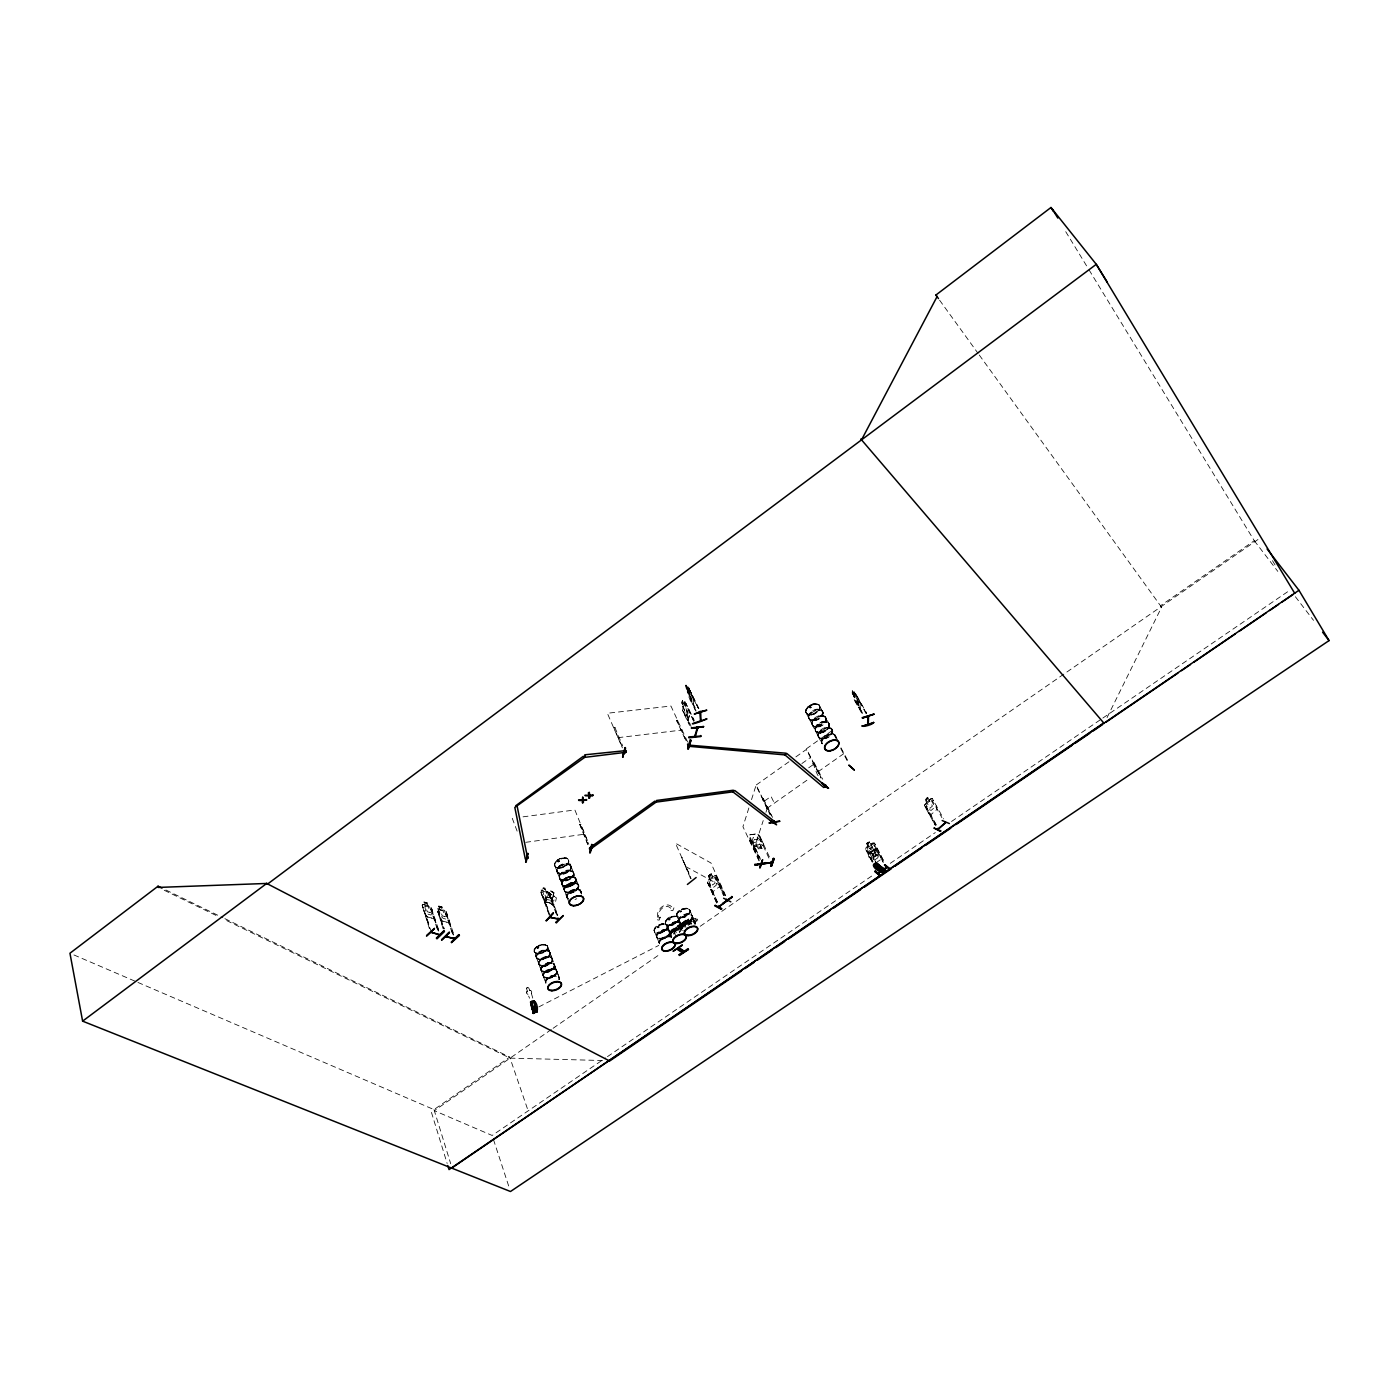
<?xml version="1.0" encoding="UTF-8"?>
<svg xmlns="http://www.w3.org/2000/svg" width="1399" height="1399" viewBox="0 0 1399 1399"><rect width="100%" height="100%" fill="white"/><g stroke="black" fill="none" stroke-linecap="round" stroke-linejoin="round"><path stroke-width="0.75" stroke-dasharray="5 3.75" d="M439.898 909.245C436.366 901.323 442.469 911.623 437.765 908.441L441.787 920.874L448.992 922.833L446.246 911.816M448.992 922.833L449.096 920M536.132 956.986L536.184 955.674M424.824 913.442L426.8 916.782L434.11 918.776L431.417 907.706L428.042 905.748L427.045 902.687L423.932 901.83L424.999 905.101M537.164 948.277L537.846 948.207M537.408 947.997L537.671 947.071M538.528 963.509L538.58 962.215M540.731 969.559C541.098 964.576 547.726 961.83 552.098 963.107L550.524 962.967M540.818 969.822L540.871 968.703M543.039 974.404L543.791 977.201M545.068 951.163L543.931 951.635L546.379 950.341M543.896 966.814L545.033 965.642M571.247 866.925L573.468 872.679A7.485 4.389 -21.4 0 1 563.43 879.814A7.485 4.389 -21.4 0 1 562.118 872.224A7.485 4.389 -21.4 0 1 573.45 872.679M545.942 965.975L543.861 966.377M545.418 982.343L545.488 981.031M547.796 947.91L547.394 945.794L547.813 946.773M564.059 889.851L559.635 878.275M549.999 954.048L550.052 952.754A7.257 4.04 -20.7 0 0 539.017 952.667A7.257 4.04 -20.7 0 0 540.399 959.592A7.257 4.04 -20.7 0 0 550.034 952.824L550.017 952.929M554.703 966.482L554.214 964.121L554.126 967.443L551.591 969.997M556.994 971.623L559.093 977.429L557.029 971.903A7.187 3.952 -20.8 0 0 546.117 971.815A7.187 3.952 -20.8 0 0 547.464 978.583A7.187 3.952 -20.8 0 0 557.029 971.903M866.103 713.665L855.401 693.292L866.523 712.825M855.611 700.392L862.414 712.878M557.134 867.677C552.937 866.873 554.284 861.539 557.309 860.088A7.432 4.389 -21.4 0 1 568.659 860.56L570.862 866.068A7.467 4.389 -21.4 0 1 560.859 873.186A7.467 4.389 -21.4 0 1 559.53 865.596A7.467 4.389 -21.4 0 1 570.844 866.068M551.836 969.594L548.548 971.396L543.424 971.815M554.406 865.124L554.441 863.883M552.413 960.571L552.448 959.434A7.275 4.022 -20.8 0 0 541.43 959.207A7.275 4.022 -20.8 0 0 542.795 966.114A7.275 4.022 -20.8 0 0 552.465 959.329L556.627 970.836A7.187 3.952 -20.8 0 1 547.044 977.481A7.187 3.952 -20.8 0 1 545.715 970.714A7.187 3.952 -20.8 0 1 556.61 970.801L552.518 959.749M556.732 869.583L557.152 872.224M567.924 886.704L563.045 885.55M558.271 860.665L557.764 861.801M557.851 861.119L558.708 861.749M559.425 860.612L558.236 860.735M559.32 861.224L558.813 861.417M559.233 877.645L559.303 876.264M853.845 695.88L852.183 693.1L852.393 690.389L852.306 693.065L859.948 707.247M556.942 972.69L557.012 971.413A7.31 4.005 -20.8 0 0 545.925 971.396A7.31 4.005 -20.8 0 0 547.271 978.286A7.31 4.005 -20.8 0 0 556.994 971.483M561.768 882.804L561.733 884.046C561.471 878.502 568.763 875.704 573.45 876.648M853.023 694.061L852.551 691.526M866.506 713.56L853.967 691.473L854.177 699.587L861.994 713.717M854.282 696.859L854.352 694.376M564.112 888.627L564.514 891.215M564.706 865.754L565.948 865.369L560.597 867.852M857.15 702.141L857.237 699.657M565.651 879.586L564.969 880.74L566.123 880.915M565.616 865.526L564.287 866.663M566.717 879.499L565.965 880.356M565.826 879.516L565.983 880.408M566.717 895.36L566.647 896.759L564.444 890.656M576.213 879.237L573.205 884.57M573.782 874.69L573.398 872.102L573.835 873.186A7.607 4.459 -21.4 0 1 563.675 880.618A7.607 4.459 -21.4 0 1 562.346 872.906A7.607 4.459 -21.4 0 1 573.852 873.378M578.644 887.036L578.731 885.672A7.642 4.442 -21.5 0 0 567.155 885.287A7.642 4.442 -21.5 0 0 568.466 892.964A7.642 4.442 -21.5 0 0 578.696 885.707L580.952 891.723M581.284 893.751L581.372 892.387M670.313 935.004L670.418 933.92M659.104 942.821L659.209 941.702M816.439 712.178L815.337 712.406L816.299 711.829M873.868 853.88L875.109 849.665L874.847 854.089L878.502 855.996L874.55 855.069L873.343 859.493L873.606 854.911L870.126 853.04L873.71 853.477M656.516 935.231L656.778 937.557M658.684 927.327L657.18 927.345L657.862 926.68M663.546 931.139L664.56 931.052M664.403 930.895L667.533 927.554L666.466 924.582M668.32 919.738L669.789 918.828L669.072 919.86M667.55 928.621L667.69 927.45M668.897 920.122L669.142 919.091M670.278 919.003L669.422 920.035M669.999 933.483L670.138 932.329A7.187 3.952 -23 0 0 659.541 932.101A7.187 3.952 -23 0 0 660.328 939.114A7.187 3.952 -23 0 0 670.121 932.329M675.787 922.938L675.42 923.497M675.297 923.27L675.087 923.462M676.417 915.033L679.459 910.329L687.731 908.353M678.882 920.734L679.022 919.563M680.386 911.956C682.677 909.805 679.18 911.991 681.453 911.711M681.156 925.718L681.296 924.564A7.205 3.97 -23.3 0 0 670.733 924.302A7.205 3.97 -23.3 0 0 671.468 931.367A7.205 3.97 -23.3 0 0 681.296 924.564M681.785 926.016L681.995 928.324M875.459 849.263L875.127 852.463L872.346 854.369L869.741 853.198M686.052 915.086C687.818 920.647 670.558 912.795 666.816 919.335M689.532 909.682L691.875 915.033L689.567 909.682L690.057 910.714C689.69 915.313 684.496 915.611 687.031 915.366M526.479 988.324L527.301 991.122A2.553 2.133 -16.1 0 0 527.93 994.444L529.574 998.239M805.527 711.392L807.608 707.16A7.59 4.617 -27.7 0 1 819.499 705.761L822.367 711.129A7.607 4.599 -27.7 0 1 813.658 719.751A7.607 4.599 -27.7 0 1 810.458 712.441A7.607 4.599 -27.7 0 1 822.297 711.059L821.65 710.15L823.032 713.123M810.633 706.757L809.986 707.929M810.161 707.457L811.368 707.125M810.633 707.16L809.339 707.16M694.254 924.267L694.621 922.151C702.281 918.426 692.19 921.154 695.653 924.179M814.952 729.526C815.32 723.423 825.218 718.421 829.257 723.878M805.544 711.409C807.835 719.383 823.434 711.584 818.992 704.781M818.677 725.731L820.076 724.56L820.636 725.382M820.741 725.172L819.639 724.56L819.447 725.696M825.288 730.051L824.92 730.208M829.38 724.909L827.369 729.369L820.444 732.831M929.198 800.176L927.677 797.29L925.054 799.598L926.68 802.309L924.424 805.579L935.494 825.742M930.965 798.637L924.826 803.935L924.512 805.597L935.721 825.847M545.995 891.233L544.998 888.103L541.903 887.491L544.211 896.689L546.624 899.417L549.457 900.064L550.052 898.018L547.953 892.475L546.135 891.076L556.417 897.861L555.106 903.771L553.427 905.38L545.925 900.466L547.079 891.635M553.514 894.905L553.899 892.702L550.856 890.621L553.952 892.772L553.304 894.993L554.721 896.776L553.759 900.939L551.748 901.69L548.775 899.732L547.604 896.899L548.6 892.754L550.349 893.052L550.856 890.621M587.72 844.419L579.833 824.466L580.882 824.326L588.857 843.999M580.882 824.326L579.763 824.745M613.846 727.725L614.948 727.602L613.846 727.725L622.485 747.556M542.095 971.203L541.238 970.591L546.834 972.06L551.975 970.014M872.311 862.204L865.544 849.176L865.981 847.549L868.045 846.22L867.118 848.109L872.451 858.479L875.074 859.668L877.873 857.779L878.222 854.579L872.836 844.192L870.982 844.192M865.596 849.21L866.068 847.619L872.906 842.863L874.392 843.072L884.081 861.697M676.626 720.66L677.781 720.24L676.626 720.66L686.577 742.135M868.219 854.422L870.773 851.414L869.811 853.373M683.674 711.549L690.686 726.501M693.589 721.167L685.895 703.505L694.236 720.293M681.61 703.627L682.432 700.654L681.54 703.645L688.5 718.474M683.394 707.579L684.163 704.799M685.982 713.105L686.769 710.342M687.853 720.433L689.812 713.612L688.763 709.66L690.004 713.63L688.011 720.59L686.262 718.439L687.888 720.607M748.867 807.957L742.939 826.704L759.115 861.102M751.508 799.633L756.125 785.049L770.149 814.026M749.514 834.888L757.611 833.804L763.609 844.017L762.98 845.188L754.9 846.378L753.204 845.556L749.514 834.871L757.646 833.699L760.024 836.375M749.619 837.949L759.045 858.077M753.204 845.556L754.918 846.29M753.729 849.648L763.224 820.583M765.935 812.277L767.299 808.132M758.485 848.896L752.557 839.872L753.239 837.371L756.457 836.899L759.272 838.91L761.773 844.174L760.479 845.381L761.965 848.389L758.485 848.896L761.983 848.301M749.689 839.907L759.342 860.402M763.259 798.969L762.647 799.738L763.259 798.969L771.426 815.844M751.718 840.799L750.756 840.939L751.718 840.799L761.738 862.064M763.609 844.017L762.875 845.101M760.234 839.365L761.178 839.225L760.234 839.365L769.293 858.916M926.61 802.327L925.858 804.373L928.621 809.409L931.139 810.423L933.605 808.255L933.745 804.932L930.947 799.896L929.128 800.141M559.617 861.067L558.184 862.081M561.751 882.786L562.188 881.213M538.877 947.595L537.181 947.49M547.813 947.945L546.362 950.323M540.853 968.668L542.305 966.289M545.767 966.237L543.931 966.674M550.769 970.049L551.923 969.664M554.126 967.443L554.616 966.254M554.738 966.517L551.731 970.137M526.514 988.394L527.353 987.467M657.495 926.89L659.069 926.593L658.002 927.869M664.228 930.457L664.315 931.227M679.966 911.204L680.194 912.078M680.579 911.606L679.704 911.868M680.596 911.658L681.243 910.889L680.334 910.994M682.834 928.167C672.587 931.961 691.036 919.265 682.695 926.663M711.217 873.815L708.419 875.984L709.818 878.834L708.768 880.81L711.129 886.109L713.56 887.298L716.183 885.27L716.568 881.912L714.189 876.613L712.353 876.753L711.094 873.938L708.349 875.931L711.147 873.763L712.476 876.631L711.147 873.763M805.789 709.993L806.489 708.559M810.738 707.037L809.584 707.09M815.512 712.633L816.386 712.493M1107.046 717.635L1161.572 607.218L1160.505 605.732L1254.273 540.696L1088.457 268.923M819.01 709.923L819.709 708.489M815.792 726.431L815.25 730.838M825.008 730.855L825.935 730.261L824.046 731.432M828.54 728.005L829.52 725.172L828.4 722.618M684.706 925.596L686.419 922.553L691.875 918.758L693.467 919.493L696.44 917.307L697.751 920.192M677.081 930.23L678.812 927.187L684.251 923.392L685.842 924.144L688.885 921.993L690.039 924.791M690.494 923.462L692.12 919.178L689.55 923.305L685.283 924.005L689.165 924.319M684.128 927.205L685.79 923.008L683.219 927.1L678.952 927.659L680.561 931.262M679.442 932.346L681.54 928.953L677.676 928.464L681.925 927.957M548.723 912.952L540.399 890.813L543.039 890.446M550.856 917.482L541.133 889.991L549.545 892.807L552.675 903.527L545.488 901.988L543.424 898.805M867.94 851.257L869.723 850.819M562.293 881.44L563.307 880.181M422.218 905.258L422.813 904.296L424.946 904.891M572.156 884.308L575.706 882.087L575.758 878.117M572.541 883.888L572.663 884.64M573.205 884.343L572.716 884.273M538.405 947.91L537.863 948.365M811.245 707.352L810.301 708.034M815.914 726.676L822.175 722.234L827.334 722.146M820.741 725.486L819.849 725.574M658.894 927.275L658.649 926.488M828.418 727.742L825.585 730.558M675.769 923.218L670.698 925.351L666.326 924.791M676.259 937.033L673.339 930.283L683.639 921.854L685.965 924.022M674.93 933.605L673.531 930.318L675.892 927.327L685.09 921.154L686.507 921.346L688.43 926.103M683.481 922.71L680.998 925.701L691.316 917.377M549.247 915.261L541.028 892.597L548.793 911.116M541.868 892.789L540.801 892.859M548.006 891.6L546.904 891.618M548.985 894.748L550.052 894.678L548.985 894.748L557.484 917.079M545.488 901.988L552.675 903.527M553.427 905.38L546.012 900.379L545.558 897.511M687.364 688.186L690.407 693.292L691.683 699.745L690.616 698.766M422.743 904.384L430.053 906.307M429.423 928.639L422.673 907.042L429.913 926.663M427.045 902.687L423.984 902.04M423.53 907.286L422.411 907.304M427.972 905.835L429.86 907.269L431.766 912.987L431.032 915.033L428.129 914.229L425.751 911.344L424.072 901.953M430.84 909.63L431.941 909.612L430.84 909.63L437.887 930.912M426.8 916.782L434.197 918.706M437.765 908.441L446.333 911.798L453.923 934.864M443.168 928.814L437.625 911.186L444.287 928.779M439.986 909.158L438.796 909.752L440.702 915.453L443.063 918.321L445.931 919.108L446.631 917.079L444.707 911.396L441.892 906.849L438.884 906.202M437.38 911.449L438.482 911.414M442.836 909.962L444.882 910.434M445.686 913.739L446.771 913.722L445.686 913.739L452.174 932.976M441.787 920.874L449.079 922.763M927.712 797.482L925.264 799.651L926.75 802.344M929.233 800.018L932.329 798.619L943.678 818.922M926.313 806.751L925.351 807.275L926.313 806.751L938.484 828.908M932.503 801.015L933.465 800.473L932.503 801.015L941.929 817.716M936.438 805.911L937.015 809.409L930.72 814.813L928.481 812.854M565.686 865.806C570.023 864.162 569.76 857.342 564.514 857.814M563.29 880.163L566.35 877.977L571.929 876.683M807.59 707.142L814.533 703.714L818.94 704.746M535.432 947.63L541.868 944.447L547.359 945.741M536.744 946.546L534.016 950.026L536.114 956.496M538.563 947.927L537.828 947.018M819.01 725.084L820.129 724.892M819.447 725.102L818.747 725.784M820.566 725.696L819.499 726.221M542.287 966.272L548.67 962.827M668.215 918.251A7.065 3.917 -23.3 0 0 668.949 925.194A7.065 3.917 -23.3 0 0 678.567 918.513A7.065 3.917 -23.3 0 0 668.215 918.251L665.242 921.749L666.309 924.739M658.981 927.397L657.53 927.712M678.148 911.466L679.477 910.364M664.193 930.405L664.018 931.332M665.976 929.95L659.594 933.098M675.402 923.305L678.655 919.808L676.451 915.103M690.529 878.432L681.663 857.342L690.616 876.631M682.275 857.692L681.365 857.587M526.828 987.886L528.612 987.694L529.731 990.3A2.553 2.133 -16.1 0 1 531.358 993.29L533.649 1001.212M709.048 883.276L708.051 883.748L709.048 883.276L719.418 906.517M715.658 877.855L716.655 877.383L715.658 877.855L723.493 895.29M710.727 889.607L712.791 891.723L719.488 886.651L719.173 883.084M716.638 876.543L725.312 895.762M853.845 693.432L858.479 701.931L858.391 704.414L857.115 703.47M788.931 761.808L755.862 785.241L770.272 814.69M795.891 756.876L806.331 749.479L821.056 778.229M801.889 763.539L810.388 757.541M808.692 767.824L813.816 764.221M764.449 801.05L771.041 796.398L774.329 803.166M818.153 771.688L843.982 753.501M767.019 808.325L809.269 778.578M812.382 763.784C813.588 761.511 816.247 775.238 819.237 776.987M762.42 799.056L763.469 798.619L762.42 799.056L769.677 814.061M677.326 926.68L691.263 917.219L692.785 917.534L694.673 921.469L692.33 916.083M813.711 762.822L821.353 777.704M686.314 924.127L680.876 927.904L682.013 930.562M679.687 932.189L678.55 929.531L680.264 926.488L685.702 922.693L687.294 923.445L690.214 921.207L691.438 924.057M687.031 923.97L692.488 920.175L693.642 922.833M688.955 922.903L689.934 922.221L690.669 923.935M137.959 982.448L434.005 1109.599L509.708 1057.084L528.157 1110.858M551.328 1029.524L434.32 1110.666L492.151 1135.463L605.645 1057.889M553.112 1028.282L660.73 953.663M700.199 926.295L1259.152 538.685M868.132 846.185L866.576 843.457L869.583 841.481L870.93 844.349M866.576 843.457L869.531 841.638M870.93 844.139L874.445 843.107L883.906 861.557M687.346 923.288L685.86 920.21L671.17 930.195L673.234 934.672M686.052 920.35L671.537 931.069L686.402 921.137L685.86 920.21M671.468 930.93L686.192 920.997M883.084 862.116L874.392 845.398L875.197 844.839M871.227 852.183L873.99 850.277M878.642 853.845L871.629 858.566L878.642 853.845L878.24 850.417M607.446 1056.647L874.06 874.427M890.271 863.34L935.319 832.562M951.53 821.475L1101.048 719.278M1102.849 718.054L1290.21 589.993M872.259 846.692L869.286 848.721M877.086 848.319L873.658 849.42M868.744 852.865L875.599 848.231M871.297 852.376L874.078 850.487M876.089 862.693L881.353 859.126L880.968 855.698M557.309 860.053L560.789 858.321M573.223 884.29L567.942 886.721M573.328 884.553L569.83 886.284L563.045 885.759M545.085 951.442L538.248 953.628M668.827 918.863L670.226 918.793M683.709 703.819L684.583 703.312L687.888 712.721L687.101 715.484L685.562 714.592M538.86 1006.895L658.789 945.409M538.178 947.735L537.181 948.137M544.648 966.027L545.872 965.835L544.683 965.607M669.019 918.881L669.561 918.618M683.709 917.062L685.44 916.362M538.318 945.619L540.066 944.902M812.836 714.312L814.69 713.577M824.168 731.66L818.572 732.621M810.248 706.617L809.654 707.597M853.967 691.473L860.21 702.893L858.706 699.133M854.177 699.587L858.426 707.02M695.216 709.625C676.976 661.884 696.37 724.297 693.012 698.049M698.486 708.681L687.696 686.192L693.065 698.084L693.117 704.589M689.41 695.635L696.51 710.605M696.072 710.709C696.545 715.623 680.491 674.126 687.486 688.151M686.017 687.871L687.591 690.791M698.905 708.559L688.693 688.063L697.611 707.579M688.728 688.85L689.112 687.941M661.342 932.643L656.411 933.028L654.382 931.751C653.106 926.016 661.867 922.361 666.466 924.529M546.957 963.544L550.507 962.932M537.933 947.315L538.772 947.018M560.807 858.356L564.514 857.797M812.679 704.134L814.533 703.749M751.962 842.775L762.368 841.254M525.762 842.32L584.695 834.171M523.051 816.841L574.884 809.951L588.787 844.279M617.973 737.675L682.082 730.016M685.02 701.686L693.834 720.345M682.852 706.6L691.089 726.466M558.778 867.957L560.579 867.817M873.606 849.578L875.564 849.473M820.461 732.796A7.677 4.599 -27.7 0 1 817.261 725.486A7.677 4.599 -27.7 0 1 829.187 724.052A7.677 4.599 -27.7 0 1 820.461 732.796L817.208 732.551L815.232 730.82M694.009 721.115L684.233 701.703L682.52 710.605L689.585 725.451M602.549 1060.512L510.075 1058.134L225.152 919.842M687.853 686.297L687.539 692.82M932.399 798.654L930.947 798.514M538.248 953.593A7.152 4.005 -20.7 0 1 536.866 946.721A7.152 4.005 -20.7 0 1 547.743 946.896A7.152 4.005 -20.7 0 1 538.248 953.593L535.415 952.981M543.616 944.342L545.173 944.517M667.533 925.264L669.002 925.456M686.262 908.178L689.724 909.665M571.824 876.421L575.828 878.38L573.485 876.666M557.152 867.712L558.778 867.922M716.69 903.124L707.264 881.947L707.702 880.251L714.224 875.179L715.746 875.459L724.734 895.43M714.242 875.302L715.658 875.564L724.28 894.678M683.639 921.976L685.895 924.179M818.572 732.604L815.879 731.59M820.024 724.525L820.234 724.682M807.748 714.382L809.269 714.732M438.744 906.08L441.892 906.849M551.993 962.844L553.357 963.579M549.282 892.982L550.507 896.759L547.796 898.053L551.066 897.686L553.287 901.656L551.801 897.633L554.424 896.497L551.241 896.654L549.282 892.982L557.781 914.981M73.955 954.957L135.965 981.591M566.158 858.077L567.469 858.636M164.243 890.271L217.3 916.03M165.939 890.026L222.896 917.709M224.872 918.653L509.708 1057.084M712.791 891.723L710.744 889.467M685.72 866.558L721.307 885.934M709.678 878.799L708.349 875.931M820.706 709.66L821.878 710.36M825.2 716.69L826.372 719.471M672.097 929.758L672.674 930.685M812.976 725.906L812.12 724.822M868.831 854.369L868.901 854.439A2.501 2.046 -50.6 0 0 869.986 857.657L869.916 857.604A2.501 2.046 -50.6 0 1 868.831 854.369L867.677 851.799M869.304 856.485L871.682 858.619M870.843 852.988L870.912 853.04A2.501 2.046 -50.6 0 1 872.854 855.698L876.176 863.218L872.784 855.646A2.501 2.046 -50.6 0 0 870.843 852.988L869.881 851.029M866.558 851.047L867.38 850.487L872.959 861.504M542.235 971.571L540.731 969.594M874.392 845.398L883.259 862.256M555.525 969.437L556.435 970.189M535.397 952.946L533.998 951.215M553.287 963.334L554.179 964.068M553.374 963.614L554.284 964.331M550.996 957.283L551.906 958.035M548.565 950.76L549.475 951.512M928.499 812.732L930.807 814.708M567.225 898.088L568.221 898.98M562.083 884.92L563.132 886.004M560.824 879.884L559.915 879.079M557.239 872.346L558.253 873.238M579.816 890.131L580.707 890.953M577.157 883.399L578.154 884.308M572.313 871.07L573.31 871.962M569.673 864.425L571.229 866.576A7.59 4.459 -21.4 0 1 560.964 873.658A7.59 4.459 -21.4 0 1 559.617 865.929A7.59 4.459 -21.4 0 1 571.107 866.418M656.883 937.68L657.775 938.502M567.347 898.21L567.504 898.438A7.555 4.354 -21.5 0 1 573.468 890.761A7.555 4.354 -21.5 0 1 581.337 894.048M670.751 936.386L671.66 937.208A7.205 3.952 -23 0 0 663.843 937.645A7.205 3.952 -23 0 0 659.244 943.188M668.774 930.195L669.666 931.034M679.949 922.413L681.278 924.407M680.229 922.885L679.529 922.203M694.848 921.714L694.061 920.927L694.743 921.591M691.263 914.491L692.662 917.044A7.1 3.917 -23.5 0 1 682.974 923.812A7.1 3.917 -23.5 0 1 682.31 916.8A7.1 3.917 -23.5 0 1 692.68 917.079M809.829 719.681L809.164 718.771L812.032 724.367M858.304 707.055L860 709.136L860.21 702.893L859.878 709.171L858.304 707.16M834.626 734.772L835.675 736.066M1254.273 540.696L1277.812 571.387M1295.387 596.743L1313.521 620.352M818.293 736.678L821.563 742.677M813.186 726.098L812.469 725.137L818.17 736.119M808.814 718.456L809.549 719.471M832.283 729.631L831.233 728.319L835.325 735.717M939.603 300.19L978.023 353.335M979.3 355.049L1161.572 607.218M825.672 717.46L825.707 717.477A7.625 4.582 -27.7 0 1 816.981 726.098A7.625 4.582 -27.7 0 1 813.781 718.806A7.625 4.582 -27.7 0 1 825.637 717.39L822.822 712.004M831.915 729.281L831.95 729.299A7.677 4.564 -27.7 0 1 823.154 737.938A7.677 4.564 -27.7 0 1 819.971 730.663A7.677 4.564 -27.7 0 1 831.88 729.211L826.179 718.387M543.599 898.735L545.61 901.83M1065.741 231.692L1087.32 267.069M1272.46 560.667L1276.902 567.994M869.916 857.604L873.098 862.868M424.999 913.372L426.922 916.625M558.691 976.572L559.093 977.429M926.086 806.646L936.228 825.113M852.253 690.424L860.018 704.764M862.396 713.595L853.775 695.915M838.508 741.802L835.78 736.539M835.955 738.287L831.95 730.68L806.419 748.78L821.143 777.529M840.974 747.8L849.193 763.207M840.747 748.517L848.563 763.347M805.911 712.493L808.709 717.932M866.785 843.527L868.184 846.238M813.956 762.35L822.734 779.26M763.277 798.462L772.545 817.366M759.919 836.41L770.254 858.776M689.147 688.728L698.049 707.457M680.544 922.92L678.235 917.552M686.209 686.192L686.752 688.885M760.461 845.468L761.808 848.301M751.805 840.537L760.007 857.937M536.167 957.126L536.919 958.49M539.314 965.013L538.877 964.086L543.022 975.488M538.563 963.666L539.017 964.628M750.056 839.855L758.835 858.496M749.829 840.537L758.608 859.178M682.31 700.672L689.287 715.693M669.369 930.702L667.078 925.316M556.19 969.892L556.645 970.819M682.695 710.535L686.384 718.439M687.643 742.012L670.943 706.023L607.358 713.263L622.415 747.87M676.714 720.345L686.664 741.82M543.337 976.275L545.453 982.133M558.988 976.922L559.408 979.3A7.327 4.005 -20.9 0 0 552.622 976.117A7.327 4.005 -20.9 0 0 545.575 982.605M549.247 951.215L549.999 952.614M551.678 957.738L552.43 959.119M556.54 970.311L556.959 971.273M725.626 895.535L710.937 862.973L675.455 843.212L691.141 878.764M715.886 877.977L723.72 895.412M708.821 883.154L717.46 902.53M707.369 881.912L716.918 903.247M614.948 727.602L622.642 745.754M692.645 917.604L695.268 923.672M690.144 921.364L691.298 924.022M688.465 922.92L689.217 924.634L688.238 925.316L687.504 923.602M684.863 924.826L686 927.485M682.17 926.68L680.998 924.005L681.33 924.931A7.1 3.9 -23.3 0 1 671.677 931.664A7.1 3.9 -23.3 0 1 670.96 924.722A7.1 3.9 -23.3 0 1 681.348 924.966M676.889 915.908L679.197 921.329M679.617 922.378L683.149 930.72M566.682 896.881L567.12 897.966M559.285 877.768L559.722 878.852M561.629 883.801L562.171 885.147M676.277 932.766L674.878 929.496L677.203 926.558L674.755 929.478L677.606 936.193M673.863 934.235L672.219 930.72L673.653 934.112M669.824 931.769L672.097 937.155M665.609 923.777L667.883 929.198L667.533 928.236M668.302 930.265L670.611 935.669M654.487 931.542L656.708 936.928L656.376 936.018M657.145 938.029L659.401 943.398A7.117 3.9 -23 0 1 662.759 937.417A7.117 3.9 -23 0 1 671.328 936.403A7.117 3.9 -23.3 0 1 673.216 930.108A7.117 3.9 -23.3 0 1 682.537 928.604M578.259 884.43L578.679 885.515M580.9 891.146L581.337 892.23M579.833 824.466L587.79 844.139M573.87 873.728L573.87 873.728A7.485 4.389 -21.4 0 0 562.555 873.343A7.485 4.389 -21.4 0 0 563.867 880.933A7.485 4.389 -21.4 0 0 573.887 873.798L578.312 885.007A7.537 4.372 -21.5 0 1 568.221 892.16A7.537 4.372 -21.5 0 1 566.927 884.588A7.537 4.372 -21.5 0 1 578.312 885.007A7.52 4.372 -21.5 0 1 568.239 892.16A7.52 4.372 -21.5 0 1 566.945 884.605A7.52 4.372 -21.5 0 1 578.294 885.007M695.146 922.501L695.443 923.48M554.529 865.002L556.662 870.528M557.064 871.647L559.25 877.295M567.067 897.389L569.113 902.687M549.807 894.94L557.554 915.226M549.23 894.486L557.729 916.817M512.261 818.275L517.98 833.419M659.086 942.506L659.401 943.433M691.491 694.184L692.925 698.118M536.499 957.598L538.563 963.316M669.771 931.192L670.104 932.171M669.719 931.647A7.082 3.9 -23 0 1 660.083 938.327A7.082 3.9 -23 0 1 659.314 931.437A7.082 3.9 -23 0 1 669.719 931.647L670.156 932.696A7.082 3.9 -23 0 1 660.538 939.411A7.082 3.9 -23 0 1 659.768 932.521A7.082 3.9 -23 0 1 670.173 932.731M667.271 925.369L667.62 926.348A7.1 3.917 -23 0 1 657.915 933.168A7.1 3.917 -23 0 1 657.128 926.225A7.1 3.917 -23 0 1 667.55 926.47M670.278 934.742L670.646 936.211M667.585 928.761L667.918 929.758M681.628 926.837L681.943 927.782A7.117 3.917 -23.5 0 1 687.906 920.559A7.117 3.917 -23.5 0 1 694.866 923.55M678.847 920.35L679.249 921.871L678.9 920.892M446.526 913.984L453.661 935.127M445.931 913.495L453.066 934.637M695.076 921.958L695.39 922.955M438.219 911.676L444.025 929.041M437.625 911.186L443.431 928.551M431.329 907.776L439.006 930.877M431.679 909.875L438.744 931.139M431.084 909.367L438.149 930.65M431.574 932.748L422.183 905.118L429.685 928.376M493.497 1139.608L509.114 1187.349M818.17 736.119L817.96 735.052M434.005 1109.599L450.723 1163.776M431.452 1112.38L447.155 1163.478M527.283 991.034L527.301 991.122A2.571 2.133 -16.1 0 0 527.913 994.357L527.93 994.444M531.34 993.203L531.358 993.29A2.571 2.133 -16.1 0 0 529.696 990.212L529.731 990.3M808.465 716.795L808.727 718.317M811.787 723.161L812.05 724.682M821.58 742.991L821.318 741.47L821.58 743.009M817.978 735.314L818.205 736.539M835.763 736.206L836.007 737.71M686.035 685.003L686.279 687.906M552.465 900.746L552.605 903.614M659.471 943.835A7.205 3.952 -23 0 1 662.864 937.75A7.205 3.952 -23 0 1 671.572 936.718M659.594 942.436A7.117 3.882 -23 0 1 664.875 937.697A7.117 3.882 -23 0 1 671.8 937.487A7.117 3.9 -23.3 0 1 672.971 931.717A7.117 3.9 -23.3 0 1 681.855 929.198M682.135 928.499A7.24 3.97 -23.5 0 1 687.311 921.539A7.24 3.97 -23.5 0 1 695.408 923.113M681.995 928.167A7.24 3.97 -23.5 0 1 688.046 920.874A7.24 3.97 -23.5 0 1 695.128 923.917M682.17 926.75A7.135 3.917 -23.5 0 1 689.252 921.399A7.135 3.917 -23.5 0 1 695.478 923.515M671.572 937.138A7.222 3.952 -23.3 0 1 672.762 931.314A7.222 3.952 -23.3 0 1 681.75 928.761M671.433 936.805A7.222 3.952 -23.3 0 1 672.622 930.982A7.222 3.952 -23.3 0 1 681.61 928.429M819.499 705.761A7.59 4.617 -27.7 0 1 810.895 714.452A7.59 4.617 -27.7 0 1 807.678 707.125A7.572 4.599 -27.7 0 1 819.499 705.778A7.572 4.599 -27.7 0 1 810.895 714.452A7.572 4.599 -27.7 0 1 807.695 707.142M821.755 743.236A7.817 4.634 -27.6 0 1 827.806 735.105A7.817 4.634 -27.6 0 1 836.007 737.535M822.052 743.551A7.695 4.564 -27.6 0 1 828.016 735.542A7.695 4.564 -27.6 0 1 836.077 737.938M822.21 743.429A7.695 4.564 -27.6 0 1 827.439 734.458A7.695 4.564 -27.6 0 1 835.273 738.2M822.315 743.883A7.817 4.634 -27.6 0 1 827.631 734.772A7.817 4.634 -27.6 0 1 835.57 738.567M568.659 860.56A7.432 4.389 -21.4 0 1 558.726 867.66A7.432 4.389 -21.4 0 1 557.397 860.07M568.169 898.927A7.677 4.424 -21.5 0 1 572.348 890.638A7.677 4.424 -21.5 0 1 581.302 893.646M576.808 898.718A7.555 4.354 -21.5 0 1 574.989 899.452M567.977 898.123A7.537 4.354 -21.5 0 1 568.589 892.107A7.537 4.354 -21.5 0 1 577.804 889.187A7.537 4.354 -21.5 0 1 580.358 894.206M568.029 898.578A7.66 4.424 -21.5 0 1 572.226 890.289A7.66 4.424 -21.5 0 1 581.162 893.296M545.855 982.78A7.205 3.935 -20.8 0 1 552.343 975.47A7.205 3.935 -20.8 0 1 558.551 979.65M545.89 983.217A7.327 4.005 -20.9 0 1 551.573 976.047A7.327 4.005 -20.9 0 1 559.285 978.863M545.82 982.955A7.205 3.935 -20.9 0 1 552.762 976.572A7.205 3.935 -20.9 0 1 559.46 979.597M571.247 866.698L571.177 868.079L571.264 866.698A7.59 4.459 -21.4 0 0 559.757 866.278A7.59 4.459 -21.4 0 0 561.086 873.99A7.59 4.459 -21.4 0 0 571.247 866.75M553.13 895.727L552.168 899.889L549.195 897.948L550.174 893.786L553.13 895.727M553.217 892.807L551.311 891.548L553.217 892.807M682.415 701.861L682.38 704.624L682.415 701.861M660.276 917.219L659.174 920.122L656.708 919.685L657.932 918.846A9.426 7.327 -56.4 0 1 662.304 906.535A9.426 7.327 -56.4 0 1 672.779 908.581L674.003 907.724L672.814 910.714L670.191 910.364L671.433 909.507A7.869 6.121 -56.4 0 0 662.689 907.811A7.869 6.121 -56.4 0 0 659.034 918.076L660.276 917.219M927.45 798.287L926.365 800.578L927.45 798.287M929.636 801.05L927.17 803.201L929.95 808.255L932.416 806.086L929.636 801.05M710.832 874.76L709.573 877.016L710.832 874.76M712.791 877.698L710.167 879.726L712.528 885.025L715.169 882.996L712.791 877.698M696.107 918.286L695.128 918.951L695.88 920.664L696.842 919.982L696.107 918.286M869.216 842.373L867.922 844.506L869.216 842.373M871.35 845.206L868.604 847.094L873.938 857.482L876.736 855.593L871.35 845.206M871.944 847.654L870.161 848.861L870.633 849.77L872.416 848.546L871.944 847.654M760.042 844.436L756.789 844.909L754.306 839.627L757.541 839.155L760.042 844.436M760.584 846.885L758.485 847.182L761.021 847.829L760.584 846.885M548.548 897.686L545.732 897.039L543.616 891.478L546.432 892.125L548.548 897.686M544.631 888.557L542.812 888.138L544.998 889.554L544.631 888.557M430.21 912.568L427.307 911.763L425.418 906.045L428.321 906.849L430.21 912.568M445.109 916.66L442.241 915.873L440.335 910.172L443.186 910.976L445.109 916.66M426.625 903.124L424.754 902.617L426.957 904.156L426.625 903.124M441.489 907.286L439.653 906.762L441.822 908.301L441.489 907.286M565.616 892.247L564.619 891.338L565.598 892.247M668.932 930.755L668.04 929.915L668.914 930.755M832.457 730.278L832.422 730.261A7.677 4.564 -27.7 0 0 820.548 731.747A7.677 4.564 -27.7 0 0 823.714 739.004A7.677 4.564 -27.7 0 0 832.44 730.295L832.44 730.261M826.214 718.456L826.179 718.421A7.642 4.582 -27.7 0 0 814.34 719.873A7.642 4.582 -27.7 0 0 817.523 727.165A7.642 4.582 -27.7 0 0 826.197 718.456M822.874 712.108L822.839 712.074A7.607 4.599 -27.7 0 0 811.018 713.507A7.607 4.599 -27.7 0 0 814.218 720.817A7.607 4.599 -27.7 0 0 822.857 712.108M690.459 694.708L687.818 689.182L690.564 697.349L690.459 694.708M549.667 952.177L547.621 946.703A7.1 3.97 -20.7 0 0 536.814 946.546A7.1 3.97 -20.7 0 0 538.178 953.349A7.1 3.97 -20.7 0 0 547.621 946.703L549.667 952.142A7.135 3.97 -20.7 0 1 540.171 958.805A7.135 3.97 -20.7 0 1 538.825 951.985A7.135 3.97 -20.7 0 1 549.667 952.142M552.098 958.647L550.087 953.226A7.135 3.97 -20.7 0 0 539.227 953.086A7.135 3.97 -20.7 0 0 540.574 959.889A7.135 3.97 -20.7 0 0 550.069 953.226L552.08 958.647A7.152 3.97 -20.8 0 1 542.585 965.327A7.152 3.97 -20.8 0 1 541.221 958.525A7.152 3.97 -20.8 0 1 552.08 958.647M578.766 886.127L578.731 886.092A7.537 4.372 -21.5 0 0 567.364 885.724A7.537 4.372 -21.5 0 0 568.659 893.296A7.537 4.372 -21.5 0 0 578.766 886.127A7.537 4.372 -21.5 0 0 567.382 885.724A7.537 4.372 -21.5 0 0 568.676 893.279A7.537 4.372 -21.5 0 0 578.749 886.127M571.299 867.17L571.264 867.135A7.467 4.389 -21.4 0 0 559.967 866.698A7.467 4.389 -21.4 0 0 561.296 874.305A7.467 4.389 -21.4 0 0 571.282 867.17M657.827 932.941A7.065 3.9 -23 0 0 667.445 926.26A7.065 3.9 -23 0 0 657.058 926.016A7.065 3.9 -23 0 0 657.827 932.941A7.047 3.9 -23 0 0 667.428 926.278A7.047 3.9 -23 0 0 657.058 926.033A7.047 3.9 -23 0 0 657.845 932.941M658.072 933.465A7.03 3.882 -23 0 0 667.638 926.82A7.03 3.882 -23 0 0 657.303 926.593A7.03 3.882 -23 0 0 658.072 933.465M660.188 938.781A7.187 3.952 -23 0 0 669.981 931.996A7.187 3.952 -23 0 0 659.401 931.769A7.187 3.952 -23 0 0 660.188 938.781M680.211 917.359A7.065 3.917 -23.5 0 0 689.864 910.644A7.065 3.917 -23.5 0 0 679.547 910.347A7.065 3.917 -23.5 0 0 680.211 917.359M680.456 917.884A7.047 3.917 -23.5 0 0 690.092 911.186A7.047 3.917 -23.5 0 0 679.774 910.906A7.047 3.917 -23.5 0 0 680.456 917.884M680.281 917.587A7.117 3.952 -23.5 0 0 689.987 910.836A7.117 3.952 -23.5 0 0 679.599 910.539A7.117 3.952 -23.5 0 0 680.281 917.587M682.764 923.497A7.222 3.987 -23.5 0 0 692.61 916.677A7.222 3.987 -23.5 0 0 682.082 916.397A7.222 3.987 -23.5 0 0 682.764 923.497M682.625 923.183A7.205 3.987 -23.5 0 0 692.47 916.345A7.205 3.987 -23.5 0 0 681.943 916.065A7.205 3.987 -23.5 0 0 682.625 923.183M682.52 922.728A7.1 3.917 -23.5 0 0 692.208 916.013A7.1 3.917 -23.5 0 0 681.838 915.733A7.1 3.917 -23.5 0 0 682.52 922.728M669.177 925.736A7.047 3.9 -23.3 0 0 678.777 919.073A7.047 3.9 -23.3 0 0 668.46 918.793A7.047 3.9 -23.3 0 0 669.177 925.736M669.019 925.421A7.1 3.935 -23.3 0 0 678.69 918.706A7.1 3.935 -23.3 0 0 668.285 918.444A7.1 3.935 -23.3 0 0 669.019 925.421M671.328 931.034A7.205 3.97 -23.3 0 0 681.138 924.232A7.205 3.97 -23.3 0 0 670.593 923.97A7.205 3.97 -23.3 0 0 671.328 931.034M671.223 930.58A7.082 3.917 -23.3 0 0 680.876 923.882A7.082 3.917 -23.3 0 0 670.506 923.637A7.082 3.917 -23.3 0 0 671.223 930.58M817.313 726.885A7.747 4.669 -27.7 0 0 826.11 718.037A7.747 4.669 -27.7 0 0 814.061 719.471A7.747 4.669 -27.7 0 0 817.313 726.885M820.356 732.551A7.642 4.564 -27.7 0 0 829.03 723.86A7.642 4.564 -27.7 0 0 817.173 725.277A7.642 4.564 -27.7 0 0 820.356 732.551M820.146 732.132A7.625 4.564 -27.7 0 0 828.803 723.458A7.625 4.564 -27.7 0 0 816.964 724.874A7.625 4.564 -27.7 0 0 820.146 732.132M811.193 714.976A7.555 4.582 -27.7 0 0 819.762 706.32A7.555 4.582 -27.7 0 0 807.992 707.684A7.555 4.582 -27.7 0 0 811.193 714.976M820.199 732.324A7.677 4.599 -27.7 0 0 828.942 723.58A7.677 4.599 -27.7 0 0 817.016 725.014A7.677 4.599 -27.7 0 0 820.199 732.324M813.991 720.52A7.729 4.669 -27.7 0 0 822.769 711.689A7.729 4.669 -27.7 0 0 810.738 713.105A7.729 4.669 -27.7 0 0 813.991 720.52M817.138 726.553A7.747 4.669 -27.7 0 0 825.952 717.704A7.747 4.669 -27.7 0 0 813.903 719.138A7.747 4.669 -27.7 0 0 817.138 726.553M813.816 720.205A7.729 4.669 -27.7 0 0 822.595 711.374A7.729 4.669 -27.7 0 0 810.581 712.773A7.729 4.669 -27.7 0 0 813.816 720.205M820.636 733.076A7.625 4.564 -27.7 0 0 829.31 724.402A7.625 4.564 -27.7 0 0 817.471 725.819A7.625 4.564 -27.7 0 0 820.636 733.076M823.486 738.724A7.799 4.652 -27.7 0 0 832.353 729.858A7.799 4.652 -27.7 0 0 820.269 731.327A7.799 4.652 -27.7 0 0 823.486 738.724M823.312 738.392A7.799 4.652 -27.7 0 0 832.178 729.544A7.799 4.652 -27.7 0 0 820.094 730.995A7.799 4.652 -27.7 0 0 823.312 738.392M566.018 886.494A7.52 4.389 -21.5 0 0 576.091 879.341A7.52 4.389 -21.5 0 0 564.724 878.904A7.52 4.389 -21.5 0 0 566.018 886.494A7.485 4.372 -21.5 0 0 576.056 879.376A7.502 4.372 -21.5 0 0 564.724 878.922A7.502 4.372 -21.5 0 0 566.035 886.494A7.502 4.372 -21.5 0 0 576.073 879.359A7.485 4.372 -21.5 0 0 564.741 878.939A7.485 4.372 -21.5 0 0 566.035 886.494A7.537 4.389 -21.4 0 0 576.021 879.114A7.537 4.389 -21.4 0 0 564.619 878.694A7.537 4.389 -21.4 0 0 565.93 886.284M565.878 886.127A7.502 4.372 -21.4 0 0 575.933 878.992A7.502 4.372 -21.4 0 0 564.584 878.555A7.502 4.372 -21.4 0 0 565.878 886.127A7.485 4.354 -21.4 0 0 575.898 878.992A7.485 4.354 -21.4 0 0 564.601 878.572A7.485 4.354 -21.4 0 0 565.896 886.109M558.935 868.202A7.415 4.389 -21.4 0 0 568.851 861.119A7.415 4.389 -21.4 0 0 557.624 860.63A7.415 4.389 -21.4 0 0 558.935 868.202M563.535 880.286A7.607 4.459 -21.4 0 0 573.712 873.028A7.607 4.459 -21.4 0 0 562.206 872.574A7.607 4.459 -21.4 0 0 563.535 880.286M566.263 887.123A7.502 4.372 -21.5 0 0 576.318 879.971A7.502 4.372 -21.5 0 0 564.969 879.551A7.502 4.372 -21.5 0 0 566.263 887.123A7.485 4.354 -21.5 0 0 576.283 879.988A7.485 4.354 -21.5 0 0 564.986 879.551A7.485 4.354 -21.5 0 0 566.28 887.106M568.326 892.632A7.642 4.442 -21.5 0 0 578.574 885.357A7.642 4.442 -21.5 0 0 567.015 884.937A7.642 4.442 -21.5 0 0 568.326 892.632M542.987 966.429A7.152 3.97 -20.8 0 0 552.5 959.749A7.152 3.97 -20.8 0 0 541.64 959.627A7.152 3.97 -20.8 0 0 542.987 966.429M544.998 971.903A7.17 3.952 -20.8 0 0 554.529 965.223A7.17 3.952 -20.8 0 0 543.651 965.118A7.17 3.952 -20.8 0 0 544.998 971.903A7.152 3.952 -20.8 0 0 554.529 965.24A7.152 3.952 -20.8 0 0 543.669 965.135A7.152 3.952 -20.8 0 0 545.015 971.903M544.876 971.536A7.135 3.935 -20.8 0 0 554.371 964.873A7.135 3.935 -20.8 0 0 543.546 964.768A7.205 3.97 -20.8 0 0 544.911 971.71A7.205 3.97 -20.8 0 0 554.476 964.995A7.205 3.97 -20.8 0 0 543.564 964.89A7.135 3.935 -20.8 0 0 544.876 971.536M538.388 953.891A7.082 3.97 -20.7 0 0 547.813 947.263A7.082 3.97 -20.7 0 0 537.024 947.088A7.082 3.97 -20.7 0 0 538.388 953.891M542.672 965.782A7.275 4.022 -20.8 0 0 552.343 958.997A7.275 4.022 -20.8 0 0 541.308 958.875A7.275 4.022 -20.8 0 0 542.672 965.782M540.276 959.259A7.257 4.04 -20.7 0 0 549.912 952.474A7.257 4.04 -20.7 0 0 538.895 952.334A7.257 4.04 -20.7 0 0 540.276 959.259M545.225 972.515A7.17 3.952 -20.8 0 0 554.756 965.835A7.17 3.952 -20.8 0 0 543.879 965.73A7.17 3.952 -20.8 0 0 545.225 972.515A7.135 3.935 -20.8 0 0 554.738 965.852A7.135 3.935 -20.8 0 0 543.896 965.747A7.135 3.935 -20.8 0 0 545.243 972.497M545.085 972.183A7.205 3.97 -20.8 0 0 554.651 965.485A7.205 3.97 -20.8 0 0 543.739 965.38A7.205 3.97 -20.8 0 0 545.085 972.183M547.149 977.936A7.31 4.005 -20.8 0 0 556.854 971.151A7.31 4.005 -20.8 0 0 545.785 971.063A7.31 4.005 -20.8 0 0 547.149 977.936"/><path stroke-width="1.5" d="M886.197 867.87L887.071 867.205L878.187 873.308M676.871 949.117L682.729 952.859M677.273 948.767L683.027 952.089M697.192 727.935L694.743 736.731L695.198 735.07M697.804 727.865L696.947 726.833L697.681 728.494M873.466 722.199C874.9 723.965 861.819 727.865 862.011 725.696M862.501 718.124L874.043 714.137L862.239 717.635M762.35 860.228L759.727 867.905L762.7 859.72M868.079 716.428L867.765 724.402M762.333 860.298L760.199 867.712M868.272 724.332L868.534 716.305L868.01 717.232M868.272 724.192L867.502 723.003M546.467 920.752L553.339 912.865M760.391 863.813L760.794 863.813M700.724 735.524L700.812 736.539L688.885 737.815M774.067 822.542L774.381 821.126L774.731 822.087M772.196 862.606L755.058 865.037L754.988 864.145M765.708 863.498L765.638 862.606M765.795 863.131L755.145 864.687L765.865 863.096M441.962 939.988L449.324 932.101M434.355 928.481L426.485 935.983L434.459 928.586M625.353 747.573L622.642 757.174L625.283 747.626M526.181 861.994L527.93 853.775M527.423 853.862L525.657 862.151L527.86 853.32M585.097 755.6L584.712 757.366L514.815 807.433L525.307 859.003L527.65 858.269L517.245 806.681L515.759 805.719L583.278 756.317L584.712 757.366L625.86 752.312L626.28 750.563L584.765 754.813M559.18 919.318L557.921 918.444M589.888 848.878L589.364 848.354M590.745 849.123L589.556 849.28L590.868 849.106M591.69 844.366C585.691 870.056 597.74 828.33 589.696 852.498M825.305 786.535L824.431 787.2L824.99 786.413M439.863 935.057L430.927 932.189M622.642 757.121L624.933 748.098M622.677 757.104L625.58 748.098M624.409 752.767L625.563 751.648M691.596 728.389L703.714 726.518L691.351 727.882M687.993 745.055L786.028 753.204L784.926 754.9L687.853 746.209L689.182 744.53M885.584 867.17L886.809 867.065L877.977 873.413M688.448 748.99L691.019 740.088L687.888 748.99M697.804 727.795L695.216 736.713M885.445 870.353C856.678 847.829 903.474 887.088 876.648 863.043C866.768 864.057 882.786 876.788 885.707 870.318M882.279 872.679L883.259 871.979L873.623 865.089M875.669 863.725L885.112 870.755L876.054 863.445M882.419 872.416L873.955 864.704M779.838 821.353L768.96 823.014L779.593 821.038M726.781 900.134L726.763 899.137M771.234 862.798L770.814 861.906M771.514 866.173L774.154 858.584M771.041 866.191L773.42 858.217L770.692 865.789M771.479 866.138L774.154 858.566M825.585 786.046L786.868 753.519L784.926 754.9L823.696 787.462L826.092 785.731L825.585 784.874M861.539 439.863L937.05 296.658L935.914 295.032L1050.981 207.489L1096.274 264.324L1107.326 282.231M697.576 728.564L696.877 726.955M937.435 829.52L945.584 822.437M945.776 822.647L937.907 829.502M533.264 1013.331C529.137 989.495 530.064 1008.941 534.523 1012.876C525.832 978.915 538.86 1036.519 530.623 1002.086C536.359 996.438 539.157 1011.18 536.184 1012.351L533.893 1001.282M533.246 1013.313L536.989 1011.547M534.086 1001.194L536.656 1012.176M940.548 830.551L940.355 831.408L934.165 828.033M719.401 906.622L719.016 905.73M714.662 905.748L721.219 909.228L721.482 908.371M876.613 863.061L885.707 870.353L884.85 870.773M527.231 857.832L528.315 856.992M624.479 752.452L625.843 752.295M546.379 920.385L553.409 913.267M546.065 920.787L553.007 913.25M559.425 918.986L549.912 917.307L550.716 916.852M558.166 919.091L558.166 918.181M555.648 922.413L563.29 915.541L556.312 922.973M434.355 928.446L426.835 935.581M727.06 900.711L718.614 907.199M436.366 938.099L443.903 930.685M437.065 938.781L444.48 931.227L436.575 938.519M441.892 939.568L449.516 932.626M441.542 939.953L448.992 932.486M446.438 936.805L446.736 935.861M454.01 938.729L454.045 937.802M451.3 942.052L458.732 934.619M459.362 935.214L451.475 942.576M699.745 711.514L700.532 720.852M942.174 820.548L949.361 823.539M625.598 752.662L624.654 752.784M534.156 1012.876L531.672 1002.016M534.016 1013.086L531.34 1001.841M696.142 877.505L687.399 884.448M730.803 901.83L723.598 898.245M162.004 888.12L158.07 886.197L69.95 953.244L82.611 1021.148L510.478 1191.511L1329.05 640.602L1298.954 590.291L1267.109 549.003M82.611 1021.148L266.824 883.364M578.556 799.931L582.351 800.018L582.701 796.923L583.208 799.983L586.513 799.546M585.027 795.227L588.839 795.314L588.384 792.796M588.612 793.32L589.189 792.219M582.421 802.519L583.435 802.466L582.981 800.001M583.191 800.525L586.723 800.071M588.874 797.832L589.888 797.78L589.451 795.314M589.661 795.821L592.442 795.944L592.984 794.859M772.965 823.032L774.836 821.72L734.772 790.505L732.866 791.851L656.096 802.117L590.99 848.756L589.644 847.864L654.784 801.172L656.096 802.117L656.533 800.473L733.356 790.225L732.866 791.851L772.615 822.297M823.067 783.597L828.593 788.337M773.717 822.42L774.871 821.895M776.585 824.85L770.307 820.548L776.358 824.361M822.367 783.667L828.243 788.319L822.402 783.073M854.299 770.062L848.808 765.096L854.299 769.957M682.292 945.269L673.059 951.32L682.17 944.885M681.016 949.938L680.106 950.551M679.04 954.8L688.011 948.679M679.564 955.482L688.535 949.361L679.11 954.87M874.2 865.771L877.26 863.69M874.865 871.664L879.866 875.652L875.144 870.878M451.999 1167.868L1103.724 722.916M1298.954 590.291L449.044 1169.599L447.785 1165.507M741.4 971.063L609.649 1061.002L266.684 883.451L158.349 887.421L158.07 886.197M745.002 968.598L754.026 962.442M757.646 959.976L772.073 950.131M775.693 947.665L784.717 941.51M788.319 939.044L829.834 910.697M833.437 908.231L860.507 889.764M864.127 887.298L891.198 868.814M894.8 866.348L921.871 847.864M925.491 845.398L950.76 828.156M956.164 824.466L1071.686 745.615M1075.289 743.149L1089.734 733.286M1093.336 730.838L1102.36 724.665M1105.962 722.216L1177.871 673.129M1181.473 670.663L1190.462 664.525M1194.064 662.077L1235.404 633.852M1239.007 631.404L1265.973 612.989M1269.558 610.541L1278.546 604.403M1282.149 601.955L1292.938 594.575M700.969 720.817L700.689 712.301L699.71 711.654M559.04 919.318L550.052 917.394M454.902 938.991L445.651 936.491L455.322 938.746M430.962 932.259L440.388 934.759M530.921 1003.205L534.575 1001.964M535.782 1006.738L532.075 1007.752M874.06 714.155L862.466 717.967M706.845 719.138C679.704 726.815 697.436 724.017 706.652 718.631M698.171 712.336L702.298 711.164M706.635 710.062L694.289 714.015L706.617 710.36M883.241 872.049L882.227 872.137M884.937 864.722L889.974 868.814M884.535 864.967L889.467 868.989M889.239 868.674L884.5 865.107M678.847 947.735L684.688 951.512M684.268 951.757L678.393 947.945L684.024 951.407M528.227 858.042L527.406 858.112M726.99 900.431L718.317 907.077M755.058 864.967L772.283 862.344M700.969 736.031L688.798 736.923M691.578 728.232L703.522 726.833M762.647 863.708L762.56 863.113M578.766 800.455L582.351 800.56L582.631 803.043M589.469 794.754L593.193 795.384M585.254 795.751L588.822 795.856L589.101 798.357M459.432 935.284L451.58 942.541M934.13 828.156L940.81 831.023M266.684 883.451L267.681 883.976L1096.274 264.324L1294.74 593.351M721.709 908.86L715.046 905.31L721.552 908.895M873.868 864.617L883.206 872.049M873.833 864.967L882.874 872.277M873.571 865.142L882.821 872.311M860.822 439.024L1104.161 723.44M1322.58 632.173L1329.05 640.602M935.914 295.032L938.467 298.564M1052.24 209.081L1057.854 218.087M1050.981 207.489L1053.255 211.214M884.343 869.321L881.318 871.402M883.731 868.831L880.705 870.912M882.821 868.097L879.779 870.161M882 867.432L878.974 869.513M881.09 866.698L878.047 868.779M880.128 874.882L875.232 871.367L880.093 874.97M827.841 788.267L822.385 783.143M700.269 711.322L700.829 712.353M690.162 739.704L687.643 748.622M687.556 744.041L687.766 744.985M731.747 896.462L732.324 897.144L723.021 903.089M588.629 794.789L588.822 795.856M535.992 1007.63L532.354 1008.854M536.237 1008.609L532.617 1009.833M536.517 1009.711L532.897 1010.935M536.709 1010.445L533.089 1011.669M534.173 1001.177L536.901 1012.107M589.416 792.743L589.678 795.279M731.957 896.846L723.266 903.527L731.957 896.846M873.676 722.636L862.239 726.238L873.693 722.688M665.504 951.303A7.1 3.865 -23.1 0 0 675.175 944.622A7.1 3.865 -23.1 0 0 664.77 944.447A7.1 3.865 -23.1 0 0 665.504 951.303M665.364 950.918A7.082 3.865 -23.1 0 0 675 944.255A7.082 3.865 -23.1 0 0 664.612 944.08A7.082 3.865 -23.1 0 0 665.364 950.918M688.063 935.669A7.117 3.9 -23.5 0 0 697.804 928.936A7.117 3.9 -23.5 0 0 687.434 928.709A7.117 3.9 -23.5 0 0 688.063 935.669M687.923 935.284A7.1 3.882 -23.5 0 0 697.629 928.569A7.1 3.882 -23.5 0 0 687.276 928.341A7.1 3.882 -23.5 0 0 687.923 935.284M676.714 943.538A7.117 3.882 -23.3 0 0 686.402 936.84A7.117 3.882 -23.3 0 0 676.014 936.631A7.117 3.882 -23.3 0 0 676.714 943.538M676.556 943.153A7.1 3.865 -23.3 0 0 686.244 936.473A7.1 3.865 -23.3 0 0 675.857 936.263A7.1 3.865 -23.3 0 0 676.556 943.153M829.922 750.878A7.695 4.547 -27.6 0 0 838.701 742.169A7.695 4.547 -27.6 0 0 826.774 743.656A7.695 4.547 -27.6 0 0 829.922 750.878M829.799 750.686A7.747 4.564 -27.6 0 0 838.631 741.942A7.747 4.564 -27.6 0 0 826.634 743.429A7.747 4.564 -27.6 0 0 829.799 750.686M573.485 905.66A7.555 4.337 -21.5 0 0 583.61 898.508A7.555 4.337 -21.5 0 0 572.226 898.158A7.572 4.337 -21.5 0 0 573.485 905.695A7.572 4.337 -21.5 0 0 583.628 898.525A7.572 4.337 -21.5 0 0 572.226 898.158A7.555 4.337 -21.5 0 0 573.485 905.66M551.958 990.772A7.205 3.917 -20.9 0 0 561.541 984.092A7.205 3.917 -20.9 0 0 550.629 984.057A7.205 3.917 -20.9 0 0 551.958 990.772M551.818 990.387A7.187 3.917 -20.9 0 0 561.384 983.724A7.187 3.917 -20.9 0 0 550.507 983.672A7.187 3.917 -20.9 0 0 551.818 990.387"/></g></svg>
